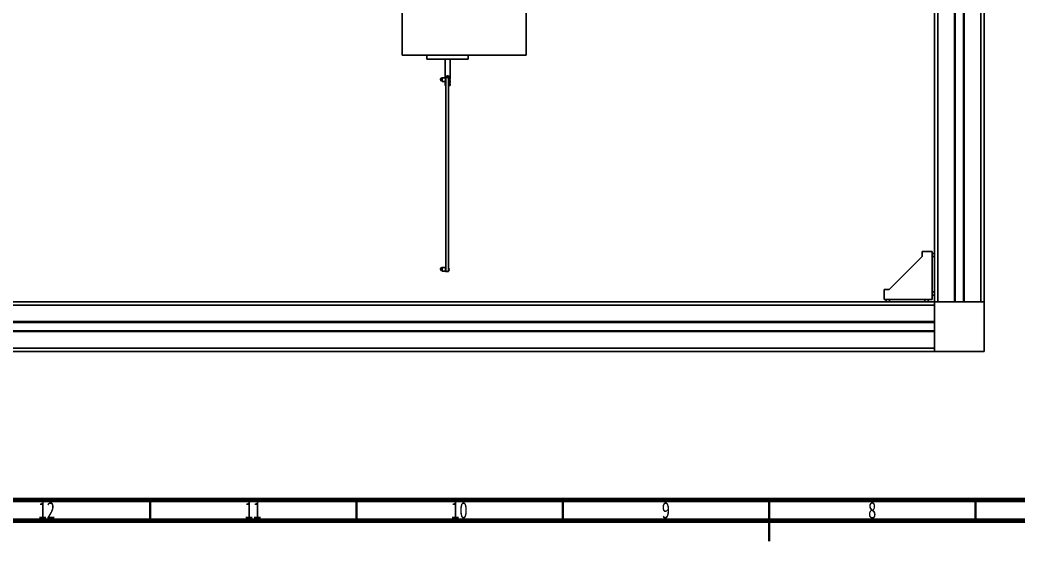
# Model space of a CAD drawing. Header units: millimetres. Extents: x 15 to 836, y 5 to 831.
# Drawn here: x 244 to 485.8, y 579 to 705.1 of the extents above; entities that cross this region are included whole.
import ezdxf

# ---------------------------------------------------------------- set-up
doc = ezdxf.new("R2010")
doc.units = ezdxf.units.MM
doc.styles.add('SLDTEXTSTYLE0', font='TXT', dxfattribs={"width": 0.75})

msp = doc.modelspace()

# ---------------------------------------------------------------- linework, layer by layer
at = {"color": 7, "linetype": 'Continuous', "lineweight": 25}
for p, q in [((465.58, 796.9), (465.58, 636.9)), ((466.38, 796.9), (466.38, 636.9)), ((470.38, 796.9), (470.38, 636.9)), ((470.58, 796.9), (470.58, 636.9)), ((472.58, 796.9), (472.58, 636.9)), ((472.78, 796.9), (472.78, 636.9)), ((476.78, 796.9), (476.78, 636.9)), ((477.58, 796.9), (477.58, 636.9)), ((336.58, 696.64), (336.58, 726.64)), ((366.58, 726.64), (366.58, 696.64)), ((366.58, 696.64), (336.58, 696.64)), ((342.56, 696.64), (342.56, 695.64)), ((352.56, 696.64), (352.56, 695.64)), ((342.56, 695.64), (352.56, 695.64)), ((346.96, 695.64), (346.96, 691.15)), ((348.16, 690.82), (348.16, 695.64)), ((347.1, 691.15), (346.24, 691.15)), ((346.24, 690.69), (346.24, 691.15)), ((346.24, 690.22), (346.24, 690.69)), ((346.24, 690.22), (347.1, 690.22)), ((346.96, 690.22), (346.96, 690.03)), ((346.96, 689.63), (346.96, 689.23)), ((347.16, 691.23), (347.1, 691.23)), ((347.1, 691.23), (347.1, 690.15)), ((347.1, 690.15), (347.16, 690.15)), ((347.76, 691.23), (347.16, 691.23)), ((347.16, 691.23), (347.16, 644.23)), ((347.36, 691.63), (347.76, 691.63)), ((347.36, 691.23), (347.36, 691.63)), ((347.76, 691.63), (347.76, 691.23)), ((347.76, 691.23), (347.76, 644.23)), ((347.96, 690.98), (347.76, 690.98)), ((347.76, 690.89), (347.96, 690.89)), ((347.96, 690.73), (347.76, 690.73)), ((347.76, 690.64), (347.96, 690.64)), ((347.96, 690.48), (347.76, 690.48)), ((347.76, 690.39), (347.96, 690.39)), ((347.96, 690.98), (347.96, 690.89)), ((347.96, 690.73), (347.96, 690.64)), ((347.96, 690.48), (347.96, 690.39)), ((348.16, 690.02), (348.16, 690.43)), ((348.16, 689.23), (348.16, 689.63)), ((347.16, 689.23), (346.96, 689.23)), ((348.16, 689.23), (347.76, 689.23)), ((462.58, 649.1), (462.58, 647.9)), ((464.98, 649.1), (462.58, 649.1)), ((464.98, 637.5), (464.98, 649.1)), ((464.98, 648.63), (465.58, 648.63)), ((462.58, 647.9), (454.58, 639.9)), ((464.98, 647.83), (465.58, 647.83)), ((347.1, 645.23), (346.24, 645.23)), ((346.24, 644.77), (346.24, 645.23)), ((346.24, 644.3), (346.24, 644.77)), ((346.24, 644.3), (347.1, 644.3)), ((347.16, 645.31), (347.1, 645.31)), ((347.1, 645.31), (347.1, 644.23)), ((347.1, 644.23), (347.16, 644.23)), ((347.76, 644.23), (347.16, 644.23)), ((347.96, 645.06), (347.76, 645.06)), ((347.76, 644.97), (347.96, 644.97)), ((347.96, 644.81), (347.76, 644.81)), ((347.76, 644.72), (347.96, 644.72)), ((347.96, 644.56), (347.76, 644.56)), ((347.76, 644.47), (347.96, 644.47)), ((347.96, 645.06), (347.96, 644.97)), ((347.96, 644.81), (347.96, 644.72)), ((347.96, 644.56), (347.96, 644.47)), ((453.38, 639.9), (453.38, 637.5)), ((454.58, 639.9), (453.38, 639.9)), ((464.98, 639.28), (465.58, 639.28)), ((464.98, 638.48), (465.58, 638.48)), ((465.58, 636.9), (105.58, 636.9)), ((465.58, 636.1), (105.58, 636.1)), ((453.38, 637.5), (464.98, 637.5)), ((453.86, 637.5), (453.86, 636.9)), ((454.66, 637.5), (454.66, 636.9)), ((463.21, 637.5), (463.21, 636.9)), ((464.01, 637.5), (464.01, 636.9)), ((465.58, 636.9), (465.58, 624.9)), ((465.58, 636.9), (477.58, 636.9)), ((465.58, 636.1), (465.58, 632.1)), ((466.38, 636.9), (470.38, 636.9)), ((472.78, 636.9), (476.78, 636.9)), ((477.58, 636.9), (477.58, 624.9)), ((465.58, 632.1), (105.58, 632.1)), ((465.58, 631.9), (105.58, 631.9)), ((465.58, 629.9), (105.58, 629.9)), ((465.58, 629.7), (105.58, 629.7)), ((465.58, 629.7), (465.58, 625.7)), ((465.58, 625.7), (105.58, 625.7)), ((465.58, 624.9), (105.58, 624.9)), ((465.58, 624.9), (477.58, 624.9))]:
    msp.add_line(p, q, dxfattribs=at)
at = {"color": 7, "linetype": 'Continuous', "lineweight": 70}
for p, q in [((15, 589), (836, 589)), ((20, 584), (831, 584))]:
    msp.add_line(p, q, dxfattribs=at)
at = {"color": 7, "linetype": 'Continuous', "lineweight": 35}
for p, q in [((275.5, 584), (275.5, 589)), ((325.5, 584), (325.5, 589)), ((375.5, 584), (375.5, 589)), ((425.5, 589), (425.5, 579)), ((425.5, 584), (425.5, 589)), ((475.5, 584), (475.5, 589))]:
    msp.add_line(p, q, dxfattribs=at)
at = {"color": 7, "linetype": 'Continuous', "lineweight": 25}
for centre in [(346.24, 690.69), (346.24, 644.77)]:
    msp.add_arc(centre, 0.4, 90, 270, dxfattribs=at)
for points in [[(346.96, 690.03), (346.96, 690.02), (346.97, 690.02), (346.98, 689.99), (346.99, 689.94), (347, 689.88), (347, 689.81), (346.99, 689.74), (346.98, 689.69), (346.97, 689.65), (346.96, 689.63), (346.96, 689.63), (346.96, 689.63)], [(348.16, 690.43), (348.16, 690.43), (348.16, 690.43), (348.15, 690.46), (348.14, 690.51), (348.13, 690.58), (348.13, 690.64), (348.13, 690.71), (348.14, 690.76), (348.16, 690.8), (348.16, 690.83), (348.16, 690.82), (348.16, 690.82)], [(348.16, 689.63), (348.16, 689.63), (348.16, 689.63), (348.15, 689.66), (348.14, 689.71), (348.13, 689.78), (348.13, 689.84), (348.13, 689.91), (348.14, 689.96), (348.16, 690), (348.16, 690.03), (348.16, 690.02), (348.16, 690.02)]]:
    msp.add_open_spline(points, degree=3, knots=[0, 0, 0, 0, 0.103443, 0.206762, 0.313326, 0.422898, 0.528735, 0.629774, 0.732486, 0.840549, 0.949625, 1, 1, 1, 1], dxfattribs=at)

# ---------------------------------------------------------------- texts
at = {"color": 7, "linetype": 'Continuous', "lineweight": 0, "attachment_point": 2, "style": 'SLDTEXTSTYLE0'}
for s, insert, char_height in [('12', (250.42, 588.45), 3.969), ('11', (300.42, 588.45), 3.969), ('10', (350.42, 588.45), 3.969), ('9', (400.46, 588.45), 3.97), ('8', (450.46, 588.45), 3.97)]:
    msp.add_mtext(s, dxfattribs=dict(at, insert=insert, char_height=char_height))

doc.saveas('drawing.dxf')
